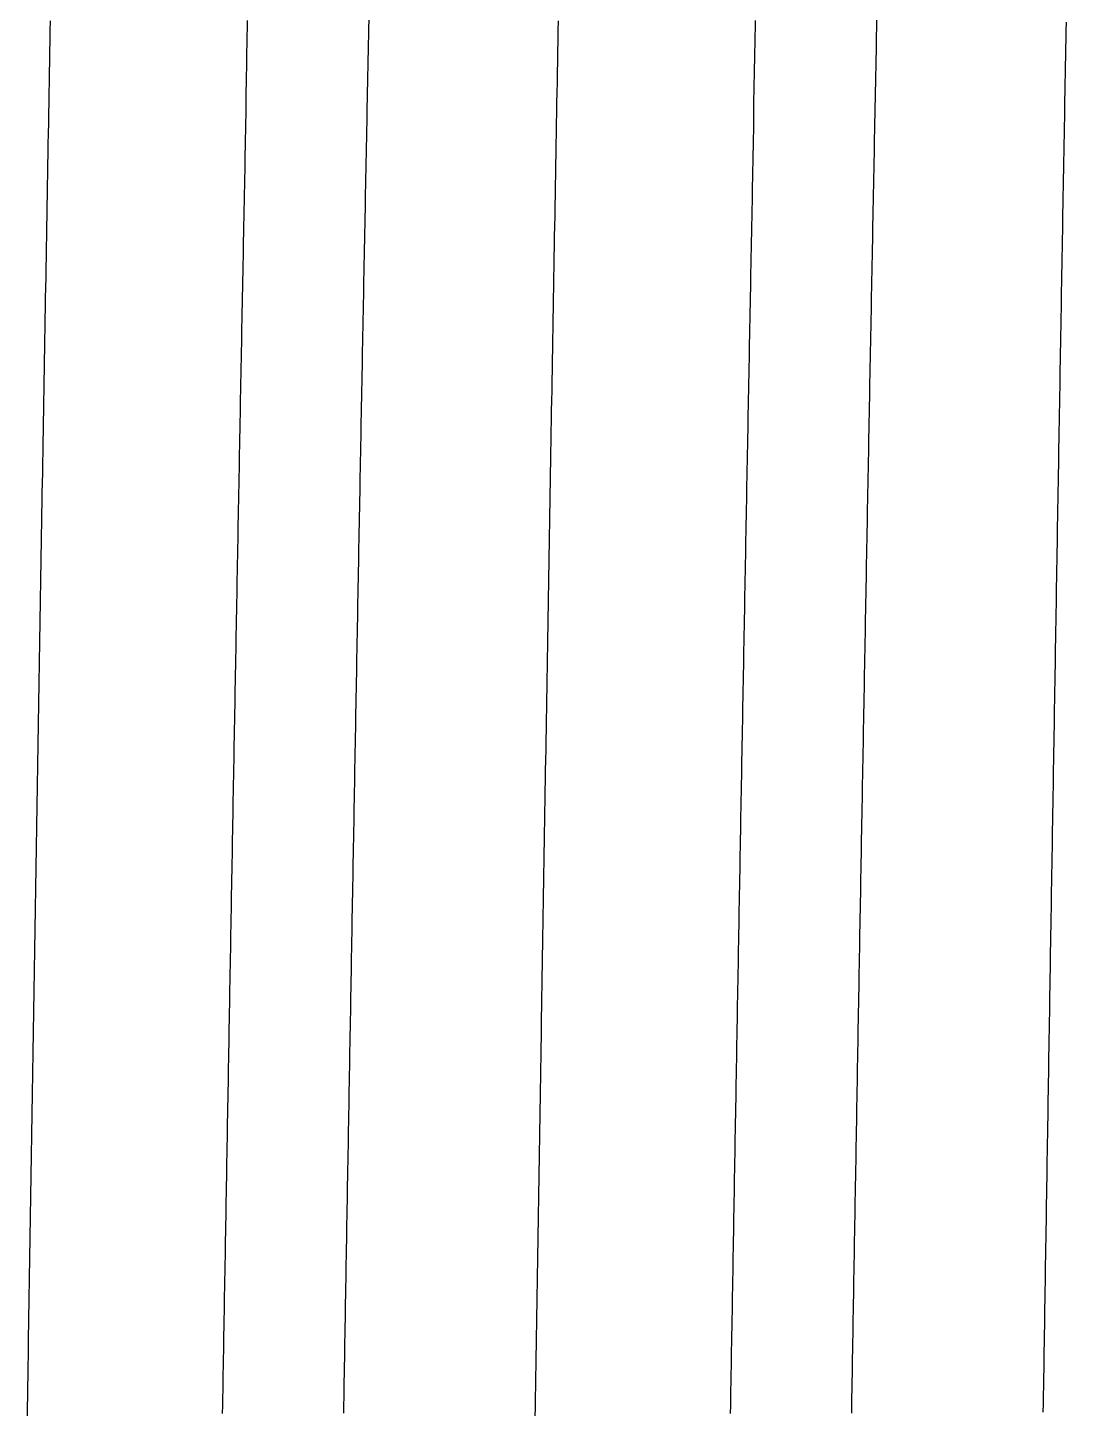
# Model space of a CAD drawing. Header units: millimetres. Extents: x 0 to 3800, y -67 to 2530.
# Drawn here: x 2236.765 to 2239.914, y 1469.537 to 1473.724 of the extents above; entities that cross this region are included whole.
import ezdxf

# ---------------------------------------------------------------- set-up
doc = ezdxf.new("R2010")
doc.units = ezdxf.units.MM
doc.layers.add('내부선 및 부속', color=4, linetype='Continuous')

msp = doc.modelspace()

# ---------------------------------------------------------------- linework, layer by layer
at = {"layer": '내부선 및 부속', "linetype": 'Continuous', "flags": 128}
for points in [[(2236.7646, 1469.5108), (2236.7646, 1469.5418), (2236.7656, 1469.5728), (2236.7656, 1469.6038), (2236.7666, 1469.6348), (2236.7666, 1469.6668), (2236.7676, 1469.6978), (2236.7676, 1469.7288), (2236.7676, 1469.7598), (2236.7686, 1469.7908), (2236.7686, 1469.8218), (2236.7696, 1469.8528), (2236.7696, 1469.8838), (2236.7706, 1469.9158), (2236.7706, 1469.9468), (2236.7716, 1469.9778), (2236.7716, 1470.0088), (2236.7726, 1470.0398), (2236.7726, 1470.0708), (2236.7736, 1470.1018), (2236.7736, 1470.1338), (2236.7746, 1470.1648), (2236.7746, 1470.1958), (2236.7756, 1470.2268), (2236.7756, 1470.2578), (2236.7766, 1470.2888), (2236.7766, 1470.3198), (2236.7776, 1470.3508), (2236.7776, 1470.3828), (2236.7776, 1470.3828), (2236.7786, 1470.4138), (2236.7786, 1470.4448), (2236.7796, 1470.4758), (2236.7796, 1470.5068), (2236.7806, 1470.5378), (2236.7806, 1470.5688), (2236.7816, 1470.6008), (2236.7816, 1470.6318), (2236.7826, 1470.6628), (2236.7826, 1470.6938), (2236.7836, 1470.7248), (2236.7836, 1470.7558), (2236.7846, 1470.7868), (2236.7846, 1470.8178), (2236.7856, 1470.8498), (2236.7856, 1470.8808), (2236.7866, 1470.9118), (2236.7866, 1470.9428), (2236.7876, 1470.9738), (2236.7876, 1471.0048), (2236.7886, 1471.0358), (2236.7886, 1471.0678), (2236.7896, 1471.0988), (2236.7896, 1471.1298), (2236.7906, 1471.1608), (2236.7906, 1471.1918), (2236.7916, 1471.2228), (2236.7916, 1471.2538), (2236.7926, 1471.2848), (2236.7926, 1471.3168), (2236.7936, 1471.3478), (2236.7936, 1471.3788), (2236.7946, 1471.4098), (2236.7946, 1471.4408), (2236.7956, 1471.4718), (2236.7956, 1471.5028), (2236.7966, 1471.5348), (2236.7966, 1471.5658), (2236.7976, 1471.5968), (2236.7976, 1471.6278), (2236.7986, 1471.6588), (2236.7986, 1471.6898), (2236.7996, 1471.7208), (2236.7996, 1471.7518), (2236.8006, 1471.7838), (2236.8006, 1471.8148), (2236.8016, 1471.8458), (2236.8016, 1471.8768), (2236.8026, 1471.9078), (2236.8026, 1471.9388), (2236.8036, 1471.9698), (2236.8036, 1472.0018), (2236.8046, 1472.0328), (2236.8046, 1472.0638), (2236.8056, 1472.0948), (2236.8056, 1472.1258), (2236.8066, 1472.1568), (2236.8066, 1472.1878), (2236.8076, 1472.2188), (2236.8076, 1472.2508), (2236.8086, 1472.2818), (2236.8086, 1472.3128), (2236.8096, 1472.3438), (2236.8106, 1472.3748), (2236.8106, 1472.4058), (2236.8116, 1472.4368), (2236.8116, 1472.4688), (2236.8126, 1472.4998), (2236.8126, 1472.5308), (2236.8136, 1472.5618), (2236.8136, 1472.5928), (2236.8146, 1472.6238), (2236.8146, 1472.6548), (2236.8156, 1472.6858), (2236.8156, 1472.7178), (2236.8166, 1472.7488), (2236.8166, 1472.7798), (2236.8176, 1472.8108), (2236.8176, 1472.8418), (2236.8186, 1472.8728), (2236.8186, 1472.9038), (2236.8196, 1472.9358), (2236.8206, 1472.9668), (2236.8206, 1472.9978), (2236.8216, 1473.0288), (2236.8216, 1473.0598), (2236.8226, 1473.0908), (2236.8226, 1473.1218), (2236.8236, 1473.1528), (2236.8236, 1473.1848), (2236.8246, 1473.2158), (2236.8246, 1473.2468), (2236.8256, 1473.2778), (2236.8256, 1473.3088), (2236.8266, 1473.3398), (2236.8266, 1473.3708), (2236.8276, 1473.4028), (2236.8286, 1473.4338), (2236.8286, 1473.4648), (2236.8296, 1473.4958), (2236.8296, 1473.4958), (2236.8296, 1473.5268), (2236.8306, 1473.5578), (2236.8306, 1473.5888), (2236.8316, 1473.6198), (2236.8316, 1473.6518), (2236.8326, 1473.6828), (2236.8326, 1473.7138), (2236.8336, 1473.7448)], [(2237.3556, 1469.5218), (2237.3566, 1469.5458), (2237.3566, 1469.5698), (2237.3576, 1469.5928), (2237.3576, 1469.6168), (2237.3576, 1469.6408), (2237.3586, 1469.6648), (2237.3586, 1469.6888), (2237.3596, 1469.7128), (2237.3596, 1469.7368), (2237.3596, 1469.7598), (2237.3606, 1469.7838), (2237.3606, 1469.8078), (2237.3616, 1469.8318), (2237.3616, 1469.8558), (2237.3616, 1469.8798), (2237.3626, 1469.9038), (2237.3626, 1469.9268), (2237.3636, 1469.9508), (2237.3636, 1469.9748), (2237.3646, 1469.9988), (2237.3646, 1470.0228), (2237.3646, 1470.0468), (2237.3656, 1470.0708), (2237.3656, 1470.0948), (2237.3666, 1470.1178), (2237.3666, 1470.1418), (2237.3666, 1470.1658), (2237.3676, 1470.1898), (2237.3676, 1470.2138), (2237.3686, 1470.2378), (2237.3686, 1470.2618), (2237.3686, 1470.2848), (2237.3696, 1470.3088), (2237.3696, 1470.3328), (2237.3706, 1470.3568), (2237.3706, 1470.3808), (2237.3706, 1470.4048), (2237.3716, 1470.4288), (2237.3716, 1470.4528), (2237.3726, 1470.4758), (2237.3726, 1470.4998), (2237.3736, 1470.5238), (2237.3736, 1470.5478), (2237.3736, 1470.5718), (2237.3746, 1470.5958), (2237.3746, 1470.6198), (2237.3756, 1470.6428), (2237.3756, 1470.6668), (2237.3756, 1470.6908), (2237.3766, 1470.7148), (2237.3766, 1470.7388), (2237.3776, 1470.7628), (2237.3776, 1470.7868), (2237.3776, 1470.8098), (2237.3786, 1470.8338), (2237.3786, 1470.8578), (2237.3796, 1470.8818), (2237.3796, 1470.9058), (2237.3806, 1470.9298), (2237.3806, 1470.9538), (2237.3806, 1470.9778), (2237.3816, 1471.0008), (2237.3816, 1471.0248), (2237.3826, 1471.0488), (2237.3826, 1471.0728), (2237.3826, 1471.0968), (2237.3836, 1471.1208), (2237.3836, 1471.1448), (2237.3846, 1471.1678), (2237.3846, 1471.1918), (2237.3856, 1471.2158), (2237.3856, 1471.2398), (2237.3856, 1471.2398), (2237.3856, 1471.2638), (2237.3866, 1471.2878), (2237.3866, 1471.3118), (2237.3876, 1471.3348), (2237.3876, 1471.3588), (2237.3876, 1471.3828), (2237.3886, 1471.4068), (2237.3886, 1471.4308), (2237.3896, 1471.4548), (2237.3896, 1471.4788), (2237.3906, 1471.5028), (2237.3906, 1471.5258), (2237.3906, 1471.5498), (2237.3916, 1471.5738), (2237.3916, 1471.5978), (2237.3926, 1471.6218), (2237.3926, 1471.6458), (2237.3936, 1471.6698), (2237.3936, 1471.6928), (2237.3936, 1471.7168), (2237.3946, 1471.7408), (2237.3946, 1471.7648), (2237.3956, 1471.7888), (2237.3956, 1471.8128), (2237.3966, 1471.8368), (2237.3966, 1471.8598), (2237.3966, 1471.8838), (2237.3976, 1471.9078), (2237.3976, 1471.9318), (2237.3986, 1471.9558), (2237.3986, 1471.9798), (2237.3996, 1472.0038), (2237.3996, 1472.0278), (2237.3996, 1472.0508), (2237.4006, 1472.0748), (2237.4006, 1472.0988), (2237.4016, 1472.1228), (2237.4016, 1472.1468), (2237.4026, 1472.1708), (2237.4026, 1472.1948), (2237.4026, 1472.2178), (2237.4036, 1472.2418), (2237.4036, 1472.2658), (2237.4046, 1472.2898), (2237.4046, 1472.3138), (2237.4056, 1472.3378), (2237.4056, 1472.3618), (2237.4066, 1472.3858), (2237.4066, 1472.4088), (2237.4066, 1472.4328), (2237.4076, 1472.4568), (2237.4076, 1472.4808), (2237.4086, 1472.5048), (2237.4086, 1472.5288), (2237.4096, 1472.5528), (2237.4096, 1472.5758), (2237.4096, 1472.5998), (2237.4106, 1472.6238), (2237.4106, 1472.6478), (2237.4116, 1472.6718), (2237.4116, 1472.6958), (2237.4126, 1472.7198), (2237.4126, 1472.7428), (2237.4136, 1472.7668), (2237.4136, 1472.7908), (2237.4136, 1472.8148), (2237.4146, 1472.8388), (2237.4146, 1472.8628), (2237.4156, 1472.8868), (2237.4156, 1472.9108), (2237.4166, 1472.9338), (2237.4166, 1472.9578), (2237.4176, 1472.9818), (2237.4176, 1473.0058), (2237.4186, 1473.0298), (2237.4186, 1473.0538), (2237.4186, 1473.0778), (2237.4196, 1473.1008), (2237.4196, 1473.1248), (2237.4206, 1473.1488), (2237.4206, 1473.1728), (2237.4216, 1473.1968), (2237.4216, 1473.2208), (2237.4226, 1473.2448), (2237.4226, 1473.2678), (2237.4236, 1473.2918), (2237.4236, 1473.3158), (2237.4236, 1473.3398), (2237.4246, 1473.3638), (2237.4246, 1473.3878), (2237.4256, 1473.4118), (2237.4256, 1473.4358), (2237.4266, 1473.4588), (2237.4266, 1473.4828), (2237.4276, 1473.5068), (2237.4276, 1473.5308), (2237.4286, 1473.5548), (2237.4286, 1473.5788), (2237.4296, 1473.6028), (2237.4296, 1473.6258), (2237.4296, 1473.6258), (2237.4296, 1473.6498), (2237.4306, 1473.6738), (2237.4306, 1473.6978), (2237.4316, 1473.7218), (2237.4316, 1473.7458)], [(2237.7236, 1469.5228), (2237.7236, 1469.5468), (2237.7246, 1469.5708), (2237.7246, 1469.5948), (2237.7246, 1469.6188), (2237.7256, 1469.6418), (2237.7256, 1469.6658), (2237.7266, 1469.6898), (2237.7266, 1469.7138), (2237.7266, 1469.7378), (2237.7276, 1469.7618), (2237.7276, 1469.7858), (2237.7286, 1469.8088), (2237.7286, 1469.8328), (2237.7286, 1469.8568), (2237.7296, 1469.8808), (2237.7296, 1469.9048), (2237.7306, 1469.9288), (2237.7306, 1469.9528), (2237.7306, 1469.9758), (2237.7316, 1469.9998), (2237.7316, 1470.0238), (2237.7326, 1470.0478), (2237.7326, 1470.0718), (2237.7326, 1470.0958), (2237.7336, 1470.1198), (2237.7336, 1470.1438), (2237.7346, 1470.1668), (2237.7346, 1470.1908), (2237.7346, 1470.2148), (2237.7356, 1470.2388), (2237.7356, 1470.2628), (2237.7366, 1470.2868), (2237.7366, 1470.3108), (2237.7376, 1470.3338), (2237.7376, 1470.3578), (2237.7376, 1470.3818), (2237.7386, 1470.4058), (2237.7386, 1470.4298), (2237.7396, 1470.4538), (2237.7396, 1470.4778), (2237.7396, 1470.5018), (2237.7406, 1470.5248), (2237.7406, 1470.5488), (2237.7416, 1470.5728), (2237.7416, 1470.5968), (2237.7416, 1470.6208), (2237.7426, 1470.6448), (2237.7426, 1470.6688), (2237.7436, 1470.6918), (2237.7436, 1470.7158), (2237.7446, 1470.7398), (2237.7446, 1470.7638), (2237.7446, 1470.7878), (2237.7456, 1470.8118), (2237.7456, 1470.8358), (2237.7466, 1470.8588), (2237.7466, 1470.8828), (2237.7466, 1470.9068), (2237.7476, 1470.9308), (2237.7476, 1470.9548), (2237.7486, 1470.9788), (2237.7486, 1471.0028), (2237.7486, 1471.0268), (2237.7496, 1471.0498), (2237.7496, 1471.0738), (2237.7506, 1471.0978), (2237.7506, 1471.1218), (2237.7516, 1471.1458), (2237.7516, 1471.1698), (2237.7516, 1471.1938), (2237.7526, 1471.2168), (2237.7526, 1471.2168), (2237.7526, 1471.2408), (2237.7536, 1471.2648), (2237.7536, 1471.2888), (2237.7546, 1471.3128), (2237.7546, 1471.3368), (2237.7546, 1471.3608), (2237.7556, 1471.3838), (2237.7556, 1471.4078), (2237.7566, 1471.4318), (2237.7566, 1471.4558), (2237.7566, 1471.4798), (2237.7576, 1471.5038), (2237.7576, 1471.5278), (2237.7586, 1471.5518), (2237.7586, 1471.5748), (2237.7596, 1471.5988), (2237.7596, 1471.6228), (2237.7596, 1471.6468), (2237.7606, 1471.6708), (2237.7606, 1471.6948), (2237.7616, 1471.7188), (2237.7616, 1471.7418), (2237.7626, 1471.7658), (2237.7626, 1471.7898), (2237.7626, 1471.8138), (2237.7636, 1471.8378), (2237.7636, 1471.8618), (2237.7646, 1471.8858), (2237.7646, 1471.9098), (2237.7656, 1471.9328), (2237.7656, 1471.9568), (2237.7656, 1471.9808), (2237.7666, 1472.0048), (2237.7666, 1472.0288), (2237.7676, 1472.0528), (2237.7676, 1472.0768), (2237.7686, 1472.0998), (2237.7686, 1472.1238), (2237.7686, 1472.1478), (2237.7696, 1472.1718), (2237.7696, 1472.1958), (2237.7706, 1472.2198), (2237.7706, 1472.2438), (2237.7716, 1472.2668), (2237.7716, 1472.2908), (2237.7726, 1472.3148), (2237.7726, 1472.3388), (2237.7726, 1472.3628), (2237.7736, 1472.3868), (2237.7736, 1472.4108), (2237.7746, 1472.4348), (2237.7746, 1472.4578), (2237.7756, 1472.4818), (2237.7756, 1472.5058), (2237.7756, 1472.5298), (2237.7766, 1472.5538), (2237.7766, 1472.5778), (2237.7776, 1472.6018), (2237.7776, 1472.6248), (2237.7786, 1472.6488), (2237.7786, 1472.6728), (2237.7796, 1472.6968), (2237.7796, 1472.7208), (2237.7796, 1472.7448), (2237.7806, 1472.7688), (2237.7806, 1472.7918), (2237.7816, 1472.8158), (2237.7816, 1472.8398), (2237.7826, 1472.8638), (2237.7826, 1472.8878), (2237.7836, 1472.9118), (2237.7836, 1472.9358), (2237.7836, 1472.9598), (2237.7846, 1472.9828), (2237.7846, 1473.0068), (2237.7856, 1473.0308), (2237.7856, 1473.0548), (2237.7866, 1473.0788), (2237.7866, 1473.1028), (2237.7876, 1473.1268), (2237.7876, 1473.1498), (2237.7886, 1473.1738), (2237.7886, 1473.1978), (2237.7886, 1473.2218), (2237.7896, 1473.2458), (2237.7896, 1473.2698), (2237.7906, 1473.2938), (2237.7906, 1473.3168), (2237.7916, 1473.3408), (2237.7916, 1473.3648), (2237.7926, 1473.3888), (2237.7926, 1473.4128), (2237.7936, 1473.4368), (2237.7936, 1473.4608), (2237.7936, 1473.4848), (2237.7946, 1473.5078), (2237.7946, 1473.5318), (2237.7956, 1473.5558), (2237.7956, 1473.5798), (2237.7966, 1473.6038), (2237.7966, 1473.6038), (2237.7966, 1473.6278), (2237.7976, 1473.6518), (2237.7976, 1473.6748), (2237.7986, 1473.6988), (2237.7986, 1473.7228), (2237.7996, 1473.7468)], [(2238.3036, 1469.5108), (2238.3046, 1469.5418), (2238.3046, 1469.5728), (2238.3056, 1469.6038), (2238.3056, 1469.6348), (2238.3066, 1469.6668), (2238.3066, 1469.6978), (2238.3076, 1469.7288), (2238.3076, 1469.7598), (2238.3086, 1469.7908), (2238.3086, 1469.8218), (2238.3096, 1469.8528), (2238.3096, 1469.8838), (2238.3106, 1469.9158), (2238.3106, 1469.9468), (2238.3116, 1469.9778), (2238.3116, 1470.0088), (2238.3126, 1470.0398), (2238.3126, 1470.0708), (2238.3136, 1470.1018), (2238.3136, 1470.1338), (2238.3146, 1470.1648), (2238.3146, 1470.1958), (2238.3156, 1470.2268), (2238.3156, 1470.2578), (2238.3166, 1470.2888), (2238.3166, 1470.3198), (2238.3176, 1470.3508), (2238.3176, 1470.3828), (2238.3176, 1470.3828), (2238.3186, 1470.4138), (2238.3186, 1470.4448), (2238.3196, 1470.4758), (2238.3196, 1470.5068), (2238.3206, 1470.5378), (2238.3206, 1470.5688), (2238.3216, 1470.6008), (2238.3216, 1470.6318), (2238.3226, 1470.6628), (2238.3226, 1470.6938), (2238.3226, 1470.7248), (2238.3236, 1470.7558), (2238.3236, 1470.7868), (2238.3246, 1470.8178), (2238.3246, 1470.8498), (2238.3256, 1470.8808), (2238.3256, 1470.9118), (2238.3266, 1470.9428), (2238.3266, 1470.9738), (2238.3276, 1471.0048), (2238.3276, 1471.0358), (2238.3286, 1471.0678), (2238.3286, 1471.0988), (2238.3296, 1471.1298), (2238.3296, 1471.1608), (2238.3306, 1471.1918), (2238.3306, 1471.2228), (2238.3316, 1471.2538), (2238.3316, 1471.2848), (2238.3326, 1471.3168), (2238.3326, 1471.3478), (2238.3336, 1471.3788), (2238.3336, 1471.4098), (2238.3346, 1471.4408), (2238.3346, 1471.4718), (2238.3356, 1471.5028), (2238.3366, 1471.5348), (2238.3366, 1471.5658), (2238.3376, 1471.5968), (2238.3376, 1471.6278), (2238.3386, 1471.6588), (2238.3386, 1471.6898), (2238.3396, 1471.7208), (2238.3396, 1471.7518), (2238.3406, 1471.7838), (2238.3406, 1471.8148), (2238.3416, 1471.8458), (2238.3416, 1471.8768), (2238.3426, 1471.9078), (2238.3426, 1471.9388), (2238.3436, 1471.9698), (2238.3436, 1472.0018), (2238.3446, 1472.0328), (2238.3446, 1472.0638), (2238.3456, 1472.0948), (2238.3456, 1472.1258), (2238.3466, 1472.1568), (2238.3466, 1472.1878), (2238.3476, 1472.2188), (2238.3476, 1472.2508), (2238.3486, 1472.2818), (2238.3486, 1472.3128), (2238.3496, 1472.3438), (2238.3496, 1472.3748), (2238.3506, 1472.4058), (2238.3506, 1472.4368), (2238.3516, 1472.4688), (2238.3516, 1472.4998), (2238.3526, 1472.5308), (2238.3526, 1472.5618), (2238.3536, 1472.5928), (2238.3546, 1472.6238), (2238.3546, 1472.6548), (2238.3556, 1472.6858), (2238.3556, 1472.7178), (2238.3566, 1472.7488), (2238.3566, 1472.7798), (2238.3576, 1472.8108), (2238.3576, 1472.8418), (2238.3586, 1472.8728), (2238.3586, 1472.9038), (2238.3596, 1472.9358), (2238.3596, 1472.9668), (2238.3606, 1472.9978), (2238.3606, 1473.0288), (2238.3616, 1473.0598), (2238.3616, 1473.0908), (2238.3626, 1473.1218), (2238.3636, 1473.1528), (2238.3636, 1473.1848), (2238.3646, 1473.2158), (2238.3646, 1473.2468), (2238.3656, 1473.2778), (2238.3656, 1473.3088), (2238.3666, 1473.3398), (2238.3666, 1473.3708), (2238.3676, 1473.4028), (2238.3676, 1473.4338), (2238.3686, 1473.4648), (2238.3686, 1473.4958), (2238.3686, 1473.4958), (2238.3696, 1473.5268), (2238.3706, 1473.5578), (2238.3706, 1473.5888), (2238.3716, 1473.6198), (2238.3716, 1473.6518), (2238.3726, 1473.6828), (2238.3726, 1473.7138), (2238.3736, 1473.7448)], [(2238.8956, 1469.5218), (2238.8966, 1469.5458), (2238.8966, 1469.5698), (2238.8966, 1469.5928), (2238.8976, 1469.6168), (2238.8976, 1469.6408), (2238.8986, 1469.6648), (2238.8986, 1469.6888), (2238.8986, 1469.7128), (2238.8996, 1469.7368), (2238.8996, 1469.7598), (2238.9006, 1469.7838), (2238.9006, 1469.8078), (2238.9016, 1469.8318), (2238.9016, 1469.8558), (2238.9016, 1469.8798), (2238.9026, 1469.9038), (2238.9026, 1469.9268), (2238.9036, 1469.9508), (2238.9036, 1469.9748), (2238.9036, 1469.9988), (2238.9046, 1470.0228), (2238.9046, 1470.0468), (2238.9056, 1470.0708), (2238.9056, 1470.0948), (2238.9056, 1470.1178), (2238.9066, 1470.1418), (2238.9066, 1470.1658), (2238.9076, 1470.1898), (2238.9076, 1470.2138), (2238.9076, 1470.2378), (2238.9086, 1470.2618), (2238.9086, 1470.2848), (2238.9096, 1470.3088), (2238.9096, 1470.3328), (2238.9096, 1470.3568), (2238.9106, 1470.3808), (2238.9106, 1470.4048), (2238.9116, 1470.4288), (2238.9116, 1470.4528), (2238.9126, 1470.4758), (2238.9126, 1470.4998), (2238.9126, 1470.5238), (2238.9136, 1470.5478), (2238.9136, 1470.5718), (2238.9146, 1470.5958), (2238.9146, 1470.6198), (2238.9146, 1470.6428), (2238.9156, 1470.6668), (2238.9156, 1470.6908), (2238.9166, 1470.7148), (2238.9166, 1470.7388), (2238.9166, 1470.7628), (2238.9176, 1470.7868), (2238.9176, 1470.8098), (2238.9186, 1470.8338), (2238.9186, 1470.8578), (2238.9196, 1470.8818), (2238.9196, 1470.9058), (2238.9196, 1470.9298), (2238.9206, 1470.9538), (2238.9206, 1470.9778), (2238.9216, 1471.0008), (2238.9216, 1471.0248), (2238.9216, 1471.0488), (2238.9226, 1471.0728), (2238.9226, 1471.0968), (2238.9236, 1471.1208), (2238.9236, 1471.1448), (2238.9246, 1471.1678), (2238.9246, 1471.1918), (2238.9246, 1471.2158), (2238.9256, 1471.2398), (2238.9256, 1471.2398), (2238.9256, 1471.2638), (2238.9266, 1471.2878), (2238.9266, 1471.3118), (2238.9266, 1471.3348), (2238.9276, 1471.3588), (2238.9276, 1471.3828), (2238.9286, 1471.4068), (2238.9286, 1471.4308), (2238.9296, 1471.4548), (2238.9296, 1471.4788), (2238.9296, 1471.5028), (2238.9306, 1471.5258), (2238.9306, 1471.5498), (2238.9316, 1471.5738), (2238.9316, 1471.5978), (2238.9326, 1471.6218), (2238.9326, 1471.6458), (2238.9326, 1471.6698), (2238.9336, 1471.6928), (2238.9336, 1471.7168), (2238.9346, 1471.7408), (2238.9346, 1471.7648), (2238.9356, 1471.7888), (2238.9356, 1471.8128), (2238.9356, 1471.8368), (2238.9366, 1471.8598), (2238.9366, 1471.8838), (2238.9376, 1471.9078), (2238.9376, 1471.9318), (2238.9386, 1471.9558), (2238.9386, 1471.9798), (2238.9386, 1472.0038), (2238.9396, 1472.0278), (2238.9396, 1472.0508), (2238.9406, 1472.0748), (2238.9406, 1472.0988), (2238.9416, 1472.1228), (2238.9416, 1472.1468), (2238.9416, 1472.1708), (2238.9426, 1472.1948), (2238.9426, 1472.2178), (2238.9436, 1472.2418), (2238.9436, 1472.2658), (2238.9446, 1472.2898), (2238.9446, 1472.3138), (2238.9446, 1472.3378), (2238.9456, 1472.3618), (2238.9456, 1472.3858), (2238.9466, 1472.4088), (2238.9466, 1472.4328), (2238.9476, 1472.4568), (2238.9476, 1472.4808), (2238.9486, 1472.5048), (2238.9486, 1472.5288), (2238.9486, 1472.5528), (2238.9496, 1472.5758), (2238.9496, 1472.5998), (2238.9506, 1472.6238), (2238.9506, 1472.6478), (2238.9516, 1472.6718), (2238.9516, 1472.6958), (2238.9526, 1472.7198), (2238.9526, 1472.7428), (2238.9526, 1472.7668), (2238.9536, 1472.7908), (2238.9536, 1472.8148), (2238.9546, 1472.8388), (2238.9546, 1472.8628), (2238.9556, 1472.8868), (2238.9556, 1472.9108), (2238.9566, 1472.9338), (2238.9566, 1472.9578), (2238.9566, 1472.9818), (2238.9576, 1473.0058), (2238.9576, 1473.0298), (2238.9586, 1473.0538), (2238.9586, 1473.0778), (2238.9596, 1473.1008), (2238.9596, 1473.1248), (2238.9606, 1473.1488), (2238.9606, 1473.1728), (2238.9616, 1473.1968), (2238.9616, 1473.2208), (2238.9616, 1473.2448), (2238.9626, 1473.2678), (2238.9626, 1473.2918), (2238.9636, 1473.3158), (2238.9636, 1473.3398), (2238.9646, 1473.3638), (2238.9646, 1473.3878), (2238.9656, 1473.4118), (2238.9656, 1473.4358), (2238.9666, 1473.4588), (2238.9666, 1473.4828), (2238.9666, 1473.5068), (2238.9676, 1473.5308), (2238.9676, 1473.5548), (2238.9686, 1473.5788), (2238.9686, 1473.6028), (2238.9696, 1473.6258), (2238.9696, 1473.6258), (2238.9696, 1473.6498), (2238.9706, 1473.6738), (2238.9706, 1473.6978), (2238.9716, 1473.7218), (2238.9716, 1473.7458)], [(2239.2636, 1469.5228), (2239.2636, 1469.5468), (2239.2636, 1469.5708), (2239.2646, 1469.5948), (2239.2646, 1469.6188), (2239.2656, 1469.6418), (2239.2656, 1469.6658), (2239.2656, 1469.6898), (2239.2666, 1469.7138), (2239.2666, 1469.7378), (2239.2676, 1469.7618), (2239.2676, 1469.7858), (2239.2676, 1469.8088), (2239.2686, 1469.8328), (2239.2686, 1469.8568), (2239.2696, 1469.8808), (2239.2696, 1469.9048), (2239.2696, 1469.9288), (2239.2706, 1469.9528), (2239.2706, 1469.9758), (2239.2716, 1469.9998), (2239.2716, 1470.0238), (2239.2716, 1470.0478), (2239.2726, 1470.0718), (2239.2726, 1470.0958), (2239.2736, 1470.1198), (2239.2736, 1470.1438), (2239.2736, 1470.1668), (2239.2746, 1470.1908), (2239.2746, 1470.2148), (2239.2756, 1470.2388), (2239.2756, 1470.2628), (2239.2766, 1470.2868), (2239.2766, 1470.3108), (2239.2766, 1470.3338), (2239.2776, 1470.3578), (2239.2776, 1470.3818), (2239.2786, 1470.4058), (2239.2786, 1470.4298), (2239.2786, 1470.4538), (2239.2796, 1470.4778), (2239.2796, 1470.5018), (2239.2806, 1470.5248), (2239.2806, 1470.5488), (2239.2806, 1470.5728), (2239.2816, 1470.5968), (2239.2816, 1470.6208), (2239.2826, 1470.6448), (2239.2826, 1470.6688), (2239.2826, 1470.6918), (2239.2836, 1470.7158), (2239.2836, 1470.7398), (2239.2846, 1470.7638), (2239.2846, 1470.7878), (2239.2856, 1470.8118), (2239.2856, 1470.8358), (2239.2856, 1470.8588), (2239.2866, 1470.8828), (2239.2866, 1470.9068), (2239.2876, 1470.9308), (2239.2876, 1470.9548), (2239.2876, 1470.9788), (2239.2886, 1471.0028), (2239.2886, 1471.0268), (2239.2896, 1471.0498), (2239.2896, 1471.0738), (2239.2906, 1471.0978), (2239.2906, 1471.1218), (2239.2906, 1471.1458), (2239.2916, 1471.1698), (2239.2916, 1471.1938), (2239.2926, 1471.2168), (2239.2926, 1471.2168), (2239.2926, 1471.2408), (2239.2926, 1471.2648), (2239.2936, 1471.2888), (2239.2936, 1471.3128), (2239.2946, 1471.3368), (2239.2946, 1471.3608), (2239.2956, 1471.3838), (2239.2956, 1471.4078), (2239.2956, 1471.4318), (2239.2966, 1471.4558), (2239.2966, 1471.4798), (2239.2976, 1471.5038), (2239.2976, 1471.5278), (2239.2986, 1471.5518), (2239.2986, 1471.5748), (2239.2986, 1471.5988), (2239.2996, 1471.6228), (2239.2996, 1471.6468), (2239.3006, 1471.6708), (2239.3006, 1471.6948), (2239.3016, 1471.7188), (2239.3016, 1471.7418), (2239.3016, 1471.7658), (2239.3026, 1471.7898), (2239.3026, 1471.8138), (2239.3036, 1471.8378), (2239.3036, 1471.8618), (2239.3046, 1471.8858), (2239.3046, 1471.9098), (2239.3046, 1471.9328), (2239.3056, 1471.9568), (2239.3056, 1471.9808), (2239.3066, 1472.0048), (2239.3066, 1472.0288), (2239.3076, 1472.0528), (2239.3076, 1472.0768), (2239.3076, 1472.0998), (2239.3086, 1472.1238), (2239.3086, 1472.1478), (2239.3096, 1472.1718), (2239.3096, 1472.1958), (2239.3106, 1472.2198), (2239.3106, 1472.2438), (2239.3106, 1472.2668), (2239.3116, 1472.2908), (2239.3116, 1472.3148), (2239.3126, 1472.3388), (2239.3126, 1472.3628), (2239.3136, 1472.3868), (2239.3136, 1472.4108), (2239.3146, 1472.4348), (2239.3146, 1472.4578), (2239.3146, 1472.4818), (2239.3156, 1472.5058), (2239.3156, 1472.5298), (2239.3166, 1472.5538), (2239.3166, 1472.5778), (2239.3176, 1472.6018), (2239.3176, 1472.6248), (2239.3176, 1472.6488), (2239.3186, 1472.6728), (2239.3186, 1472.6968), (2239.3196, 1472.7208), (2239.3196, 1472.7448), (2239.3206, 1472.7688), (2239.3206, 1472.7918), (2239.3216, 1472.8158), (2239.3216, 1472.8398), (2239.3226, 1472.8638), (2239.3226, 1472.8878), (2239.3226, 1472.9118), (2239.3236, 1472.9358), (2239.3236, 1472.9598), (2239.3246, 1472.9828), (2239.3246, 1473.0068), (2239.3256, 1473.0308), (2239.3256, 1473.0548), (2239.3266, 1473.0788), (2239.3266, 1473.1028), (2239.3266, 1473.1268), (2239.3276, 1473.1498), (2239.3276, 1473.1738), (2239.3286, 1473.1978), (2239.3286, 1473.2218), (2239.3296, 1473.2458), (2239.3296, 1473.2698), (2239.3306, 1473.2938), (2239.3306, 1473.3168), (2239.3316, 1473.3408), (2239.3316, 1473.3648), (2239.3316, 1473.3888), (2239.3326, 1473.4128), (2239.3326, 1473.4368), (2239.3336, 1473.4608), (2239.3336, 1473.4848), (2239.3346, 1473.5078), (2239.3346, 1473.5318), (2239.3356, 1473.5558), (2239.3356, 1473.5798), (2239.3366, 1473.6038), (2239.3366, 1473.6038), (2239.3366, 1473.6278), (2239.3376, 1473.6518), (2239.3376, 1473.6748), (2239.3376, 1473.6988), (2239.3386, 1473.7228), (2239.3386, 1473.7468)], [(2239.8436, 1469.5258), (2239.8446, 1469.5518), (2239.8446, 1469.5788), (2239.8456, 1469.6048), (2239.8456, 1469.6308), (2239.8466, 1469.6578), (2239.8466, 1469.6578), (2239.8466, 1469.6838), (2239.8466, 1469.7098), (2239.8476, 1469.7368), (2239.8476, 1469.7628), (2239.8486, 1469.7888), (2239.8486, 1469.8158), (2239.8486, 1469.8418), (2239.8496, 1469.8678), (2239.8496, 1469.8948), (2239.8506, 1469.9208), (2239.8506, 1469.9468), (2239.8506, 1469.9738), (2239.8516, 1469.9998), (2239.8516, 1470.0258), (2239.8526, 1470.0528), (2239.8526, 1470.0788), (2239.8536, 1470.1058), (2239.8536, 1470.1318), (2239.8536, 1470.1578), (2239.8546, 1470.1848), (2239.8546, 1470.2108), (2239.8556, 1470.2368), (2239.8556, 1470.2638), (2239.8556, 1470.2898), (2239.8566, 1470.3158), (2239.8566, 1470.3428), (2239.8576, 1470.3688), (2239.8576, 1470.3948), (2239.8586, 1470.4218), (2239.8586, 1470.4478), (2239.8586, 1470.4738), (2239.8596, 1470.5008), (2239.8596, 1470.5268), (2239.8606, 1470.5528), (2239.8606, 1470.5798), (2239.8606, 1470.6058), (2239.8616, 1470.6318), (2239.8616, 1470.6588), (2239.8626, 1470.6848), (2239.8626, 1470.7118), (2239.8636, 1470.7378), (2239.8636, 1470.7638), (2239.8636, 1470.7908), (2239.8646, 1470.8168), (2239.8646, 1470.8428), (2239.8656, 1470.8698), (2239.8656, 1470.8958), (2239.8656, 1470.9218), (2239.8666, 1470.9488), (2239.8666, 1470.9748), (2239.8676, 1471.0008), (2239.8676, 1471.0278), (2239.8686, 1471.0538), (2239.8686, 1471.0798), (2239.8686, 1471.1068), (2239.8696, 1471.1328), (2239.8696, 1471.1588), (2239.8706, 1471.1858), (2239.8706, 1471.2118), (2239.8716, 1471.2378), (2239.8716, 1471.2648), (2239.8716, 1471.2908), (2239.8726, 1471.3178), (2239.8726, 1471.3438), (2239.8736, 1471.3698), (2239.8736, 1471.3968), (2239.8746, 1471.4228), (2239.8746, 1471.4488), (2239.8746, 1471.4758), (2239.8756, 1471.5018), (2239.8756, 1471.5278), (2239.8766, 1471.5548), (2239.8766, 1471.5808), (2239.8776, 1471.6068), (2239.8776, 1471.6338), (2239.8776, 1471.6598), (2239.8786, 1471.6858), (2239.8786, 1471.7128), (2239.8796, 1471.7388), (2239.8796, 1471.7648), (2239.8806, 1471.7918), (2239.8806, 1471.8178), (2239.8806, 1471.8438), (2239.8816, 1471.8708), (2239.8816, 1471.8968), (2239.8826, 1471.9228), (2239.8826, 1471.9498), (2239.8836, 1471.9758), (2239.8836, 1472.0028), (2239.8836, 1472.0288), (2239.8846, 1472.0548), (2239.8846, 1472.0818), (2239.8856, 1472.1078), (2239.8856, 1472.1338), (2239.8866, 1472.1608), (2239.8866, 1472.1868), (2239.8866, 1472.2128), (2239.8876, 1472.2398), (2239.8876, 1472.2658), (2239.8886, 1472.2918), (2239.8886, 1472.2918), (2239.8886, 1472.3188), (2239.8896, 1472.3448), (2239.8896, 1472.3708), (2239.8906, 1472.3978), (2239.8906, 1472.4238), (2239.8906, 1472.4498), (2239.8916, 1472.4768), (2239.8916, 1472.5028), (2239.8926, 1472.5288), (2239.8926, 1472.5558), (2239.8936, 1472.5818), (2239.8936, 1472.6088), (2239.8946, 1472.6348), (2239.8946, 1472.6608), (2239.8946, 1472.6878), (2239.8956, 1472.7138), (2239.8956, 1472.7398), (2239.8966, 1472.7668), (2239.8966, 1472.7928), (2239.8976, 1472.8188), (2239.8976, 1472.8458), (2239.8986, 1472.8718), (2239.8986, 1472.8978), (2239.8986, 1472.9248), (2239.8996, 1472.9508), (2239.8996, 1472.9768), (2239.9006, 1473.0038), (2239.9006, 1473.0298), (2239.9016, 1473.0558), (2239.9016, 1473.0828), (2239.9026, 1473.1088), (2239.9026, 1473.1348), (2239.9026, 1473.1618), (2239.9036, 1473.1878), (2239.9036, 1473.2148), (2239.9046, 1473.2408), (2239.9046, 1473.2668), (2239.9056, 1473.2938), (2239.9056, 1473.3198), (2239.9066, 1473.3458), (2239.9066, 1473.3728), (2239.9076, 1473.3988), (2239.9076, 1473.4248), (2239.9086, 1473.4518), (2239.9086, 1473.4778), (2239.9086, 1473.5038), (2239.9096, 1473.5308), (2239.9096, 1473.5568), (2239.9106, 1473.5828), (2239.9106, 1473.6098), (2239.9116, 1473.6358), (2239.9116, 1473.6618), (2239.9126, 1473.6888), (2239.9126, 1473.7148), (2239.9136, 1473.7408)]]:
    msp.add_lwpolyline(points, dxfattribs=at)

doc.saveas('drawing.dxf')
